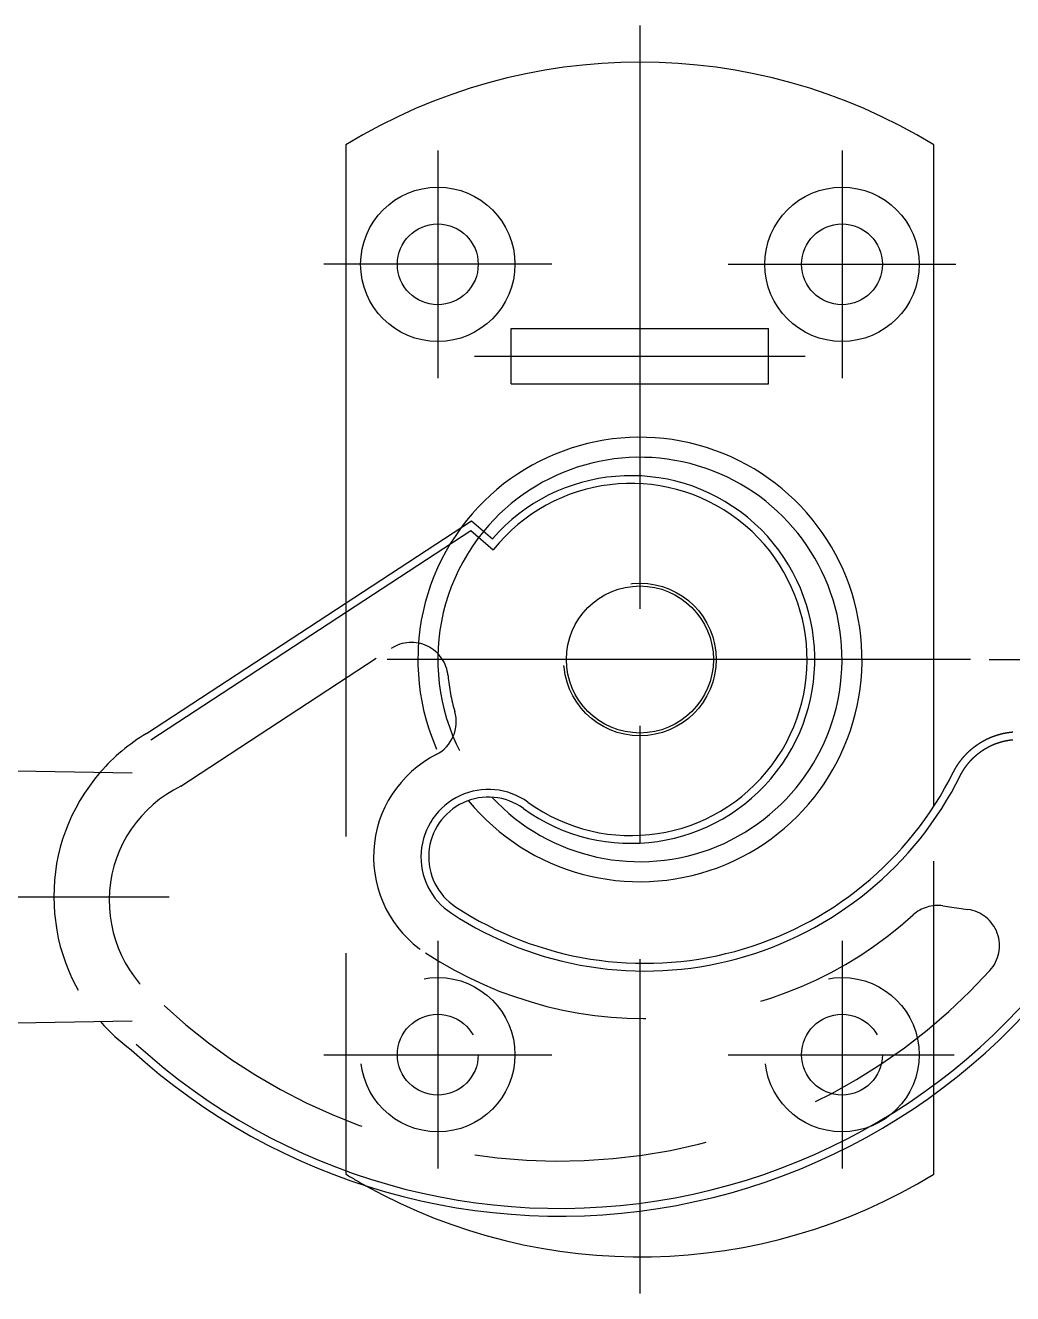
# Model space of a CAD drawing. Extents: x -104 to 54, y -150 to 35.
# Drawn here: x -33.4 to 20.3, y -34.5 to 34.5 of the extents above; entities that cross this region are included whole.
import ezdxf

# ---------------------------------------------------------------- set-up
doc = ezdxf.new("R2010")
doc.units = 0
doc.linetypes.add('CENTER', pattern=[50.8, 31.75, -6.35, 6.35, -6.35])
doc.linetypes.add('DASHED', pattern=[19.05, 12.7, -6.35])
doc.layers.get('0').update_dxf_attribs({"linetype": 'CONTINUOUS'})
doc.layers.add('CENTER', color=1, linetype='CONTINUOUS')

msp = doc.modelspace()

# ---------------------------------------------------------------- linework, layer by layer
at = {"color": 7, "linetype": 'CONTINUOUS'}
for p, q in [((-16, 28), (-16, 3.073)), ((16, -7.986), (16, 28)), ((-7, 18), (7, 18)), ((-7, 15), (-7, 18)), ((7, 15), (7, 18)), ((-7, 15), (7, 15)), ((-26.851, -4.028), (-9.157, 7.551)), ((-26.621, -4.379), (-9.193, 7.025)), ((-9.193, 7.025), (-7.978, 5.967)), ((-9.157, 7.551), (-8.026, 6.566)), ((-93.93, -4.992), (-27.625, -6.162)), ((-93.93, -20.833), (-27.625, -19.662)), ((16, -28), (16, -23.664))]:
    msp.add_line(p, q, dxfattribs=at)
at = {"color": 3, "linetype": 'DASHED'}
for p, q in [((-16, 3.073), (-16, -28)), ((-24.978, -6.889), (-13.53, 0.602)), ((16, -23.664), (16, -7.986)), ((16.492, -13.402), (17.85, -13.594))]:
    msp.add_line(p, q, dxfattribs=at)
at = {"color": 7}
for points in [[(17.056, -6.138, 0), (17.061, -6.13, 0), (17.065, -6.121, 0), (17.07, -6.112, 0), (17.074, -6.103, 0), (17.078, -6.094, 0), (17.083, -6.086, 0), (17.087, -6.077, 0), (17.092, -6.068, 0), (17.097, -6.06, 0), (17.101, -6.051, 0), (17.106, -6.042, 0), (17.11, -6.034, 0), (17.115, -6.025, 0), (17.12, -6.016, 0), (17.124, -6.008, 0), (17.129, -5.999, 0), (17.134, -5.991, 0), (17.138, -5.982, 0), (17.143, -5.974, 0), (17.148, -5.965, 0), (17.153, -5.956, 0), (17.158, -5.948, 0), (17.162, -5.939, 0), (17.167, -5.931, 0), (17.172, -5.923, 0), (17.177, -5.914, 0), (17.182, -5.906, 0), (17.187, -5.897, 0), (17.192, -5.889, 0), (17.197, -5.88, 0), (17.202, -5.872, 0), (17.207, -5.864, 0), (17.212, -5.855, 0), (17.217, -5.847, 0), (17.222, -5.839, 0), (17.227, -5.83, 0), (17.232, -5.822, 0), (17.237, -5.814, 0), (17.242, -5.806, 0), (17.247, -5.797, 0), (17.253, -5.789, 0), (17.258, -5.781, 0), (17.263, -5.773, 0), (17.268, -5.764, 0), (17.273, -5.756, 0), (17.279, -5.748, 0), (17.284, -5.74, 0), (17.289, -5.732, 0), (17.295, -5.724, 0), (17.3, -5.716, 0), (17.305, -5.707, 0), (17.311, -5.699, 0), (17.316, -5.691, 0), (17.322, -5.683, 0), (17.327, -5.675, 0), (17.333, -5.667, 0), (17.338, -5.659, 0), (17.343, -5.651, 0), (17.349, -5.643, 0), (17.355, -5.635, 0), (17.36, -5.627, 0), (17.366, -5.619, 0), (17.371, -5.611, 0), (17.377, -5.604, 0), (17.383, -5.596, 0), (17.388, -5.588, 0), (17.394, -5.58, 0), (17.4, -5.572, 0), (17.405, -5.564, 0), (17.411, -5.556, 0), (17.417, -5.549, 0), (17.423, -5.541, 0), (17.428, -5.533, 0), (17.434, -5.525, 0), (17.44, -5.517, 0), (17.446, -5.51, 0), (17.452, -5.502, 0), (17.458, -5.494, 0), (17.464, -5.487, 0), (17.47, -5.479, 0), (17.475, -5.471, 0), (17.481, -5.463, 0), (17.487, -5.456, 0), (17.493, -5.448, 0), (17.499, -5.441, 0), (17.506, -5.433, 0), (17.512, -5.425, 0), (17.518, -5.418, 0), (17.524, -5.41, 0), (17.53, -5.403, 0), (17.536, -5.395, 0), (17.542, -5.388, 0), (17.548, -5.38, 0), (17.555, -5.373, 0), (17.561, -5.365, 0), (17.567, -5.358, 0), (17.573, -5.35, 0), (17.579, -5.343, 0), (17.586, -5.335, 0), (17.592, -5.328, 0), (17.598, -5.321, 0), (17.605, -5.313, 0), (17.611, -5.306, 0), (17.617, -5.299, 0), (17.624, -5.291, 0), (17.63, -5.284, 0), (17.637, -5.277, 0), (17.643, -5.269, 0), (17.65, -5.262, 0), (17.656, -5.255, 0), (17.663, -5.247, 0), (17.669, -5.24, 0), (17.676, -5.233, 0), (17.683, -5.226, 0), (17.689, -5.219, 0), (17.696, -5.211, 0), (17.702, -5.204, 0), (17.709, -5.197, 0), (17.716, -5.19, 0), (17.722, -5.183, 0), (17.729, -5.176, 0), (17.736, -5.169, 0), (17.742, -5.162, 0), (17.749, -5.154, 0), (17.756, -5.147, 0), (17.763, -5.14, 0), (17.77, -5.133, 0), (17.777, -5.126, 0), (17.784, -5.119, 0), (17.79, -5.112, 0), (17.797, -5.105, 0), (17.804, -5.098, 0), (17.811, -5.092, 0), (17.818, -5.085, 0), (17.825, -5.078, 0), (17.832, -5.071, 0), (17.839, -5.064, 0), (17.846, -5.057, 0), (17.853, -5.05, 0), (17.86, -5.043, 0), (17.867, -5.037, 0), (17.874, -5.03, 0), (17.881, -5.023, 0), (17.889, -5.016, 0), (17.896, -5.01, 0), (17.903, -5.003, 0), (17.91, -4.996, 0), (17.917, -4.99, 0), (17.924, -4.983, 0), (17.931, -4.976, 0), (17.939, -4.97, 0), (17.946, -4.963, 0), (17.953, -4.957, 0), (17.96, -4.95, 0), (17.968, -4.944, 0), (17.975, -4.937, 0), (17.982, -4.931, 0), (17.99, -4.924, 0), (17.997, -4.918, 0), (18.004, -4.911, 0), (18.012, -4.905, 0), (18.019, -4.898, 0), (18.027, -4.892, 0), (18.034, -4.886, 0), (18.041, -4.879, 0), (18.049, -4.873, 0), (18.056, -4.867, 0), (18.064, -4.86, 0), (18.071, -4.854, 0), (18.079, -4.848, 0), (18.086, -4.842, 0), (18.094, -4.835, 0), (18.101, -4.829, 0), (18.109, -4.823, 0), (18.117, -4.817, 0), (18.124, -4.811, 0), (18.132, -4.805, 0), (18.139, -4.799, 0), (18.147, -4.792, 0), (18.155, -4.786, 0), (18.162, -4.78, 0), (18.17, -4.774, 0), (18.178, -4.768, 0), (18.185, -4.762, 0), (18.193, -4.756, 0), (18.201, -4.751, 0), (18.208, -4.745, 0), (18.216, -4.739, 0), (18.224, -4.733, 0), (18.232, -4.727, 0), (18.239, -4.721, 0), (18.247, -4.715, 0), (18.255, -4.71, 0), (18.263, -4.704, 0), (18.271, -4.698, 0), (18.279, -4.692, 0), (18.286, -4.687, 0), (18.294, -4.681, 0), (18.302, -4.675, 0), (18.31, -4.67, 0), (18.318, -4.664, 0), (18.326, -4.658, 0), (18.334, -4.653, 0), (18.342, -4.647, 0), (18.35, -4.642, 0), (18.358, -4.636, 0), (18.366, -4.631, 0), (18.374, -4.625, 0), (18.382, -4.62, 0), (18.39, -4.614, 0), (18.398, -4.609, 0), (18.406, -4.603, 0), (18.414, -4.598, 0), (18.422, -4.593, 0), (18.43, -4.587, 0), (18.438, -4.582, 0), (18.446, -4.577, 0), (18.454, -4.571, 0), (18.462, -4.566, 0), (18.471, -4.561, 0), (18.479, -4.555, 0), (18.487, -4.55, 0), (18.495, -4.545, 0), (18.503, -4.54, 0), (18.512, -4.535, 0), (18.52, -4.53, 0), (18.528, -4.524, 0), (18.536, -4.519, 0), (18.545, -4.514, 0), (18.553, -4.509, 0), (18.561, -4.504, 0), (18.57, -4.499, 0), (18.578, -4.494, 0), (18.586, -4.489, 0), (18.595, -4.484, 0), (18.603, -4.479, 0), (18.611, -4.474, 0), (18.62, -4.469, 0), (18.628, -4.465, 0), (18.637, -4.46, 0), (18.645, -4.455, 0), (18.654, -4.45, 0), (18.662, -4.445, 0), (18.671, -4.44, 0), (18.679, -4.436, 0), (18.688, -4.431, 0), (18.696, -4.426, 0), (18.704, -4.421, 0), (18.713, -4.417, 0), (18.722, -4.412, 0), (18.73, -4.407, 0), (18.739, -4.403, 0), (18.747, -4.398, 0), (18.756, -4.394, 0), (18.765, -4.389, 0), (18.773, -4.384, 0), (18.782, -4.38, 0), (18.791, -4.375, 0), (18.799, -4.371, 0), (18.808, -4.366, 0), (18.817, -4.362, 0), (18.826, -4.357, 0), (18.834, -4.353, 0), (18.843, -4.349, 0), (18.852, -4.344, 0), (18.86, -4.34, 0), (18.869, -4.336, 0), (18.878, -4.331, 0), (18.887, -4.327, 0), (18.896, -4.323, 0), (18.904, -4.319, 0), (18.913, -4.314, 0), (18.922, -4.31, 0), (18.931, -4.306, 0), (18.94, -4.302, 0), (18.949, -4.298, 0), (18.958, -4.294, 0), (18.967, -4.289, 0), (18.976, -4.285, 0), (18.985, -4.281, 0), (18.994, -4.277, 0), (19.002, -4.273, 0), (19.011, -4.269, 0), (19.02, -4.265, 0), (19.029, -4.261, 0), (19.038, -4.257, 0), (19.047, -4.254, 0), (19.056, -4.25, 0), (19.065, -4.246, 0), (19.074, -4.242, 0), (19.083, -4.238, 0), (19.092, -4.234, 0), (19.102, -4.231, 0), (19.11, -4.227, 0), (19.12, -4.223, 0), (19.129, -4.22, 0), (19.138, -4.216, 0), (19.147, -4.212, 0), (19.156, -4.209, 0), (19.165, -4.205, 0), (19.174, -4.201, 0), (19.183, -4.198, 0), (19.192, -4.194, 0), (19.201, -4.191, 0), (19.211, -4.187, 0), (19.22, -4.184, 0), (19.229, -4.18, 0), (19.238, -4.177, 0), (19.247, -4.174, 0), (19.256, -4.17, 0), (19.265, -4.167, 0), (19.275, -4.164, 0), (19.284, -4.16, 0), (19.293, -4.157, 0), (19.302, -4.154, 0), (19.311, -4.15, 0), (19.321, -4.147, 0), (19.33, -4.144, 0), (19.339, -4.141, 0), (19.348, -4.138, 0), (19.357, -4.135, 0), (19.367, -4.132, 0), (19.376, -4.129, 0), (19.385, -4.126, 0), (19.394, -4.122, 0), (19.404, -4.12, 0), (19.413, -4.117, 0), (19.422, -4.114, 0), (19.431, -4.111, 0), (19.441, -4.108, 0), (19.45, -4.105, 0), (19.459, -4.102, 0), (19.468, -4.099, 0), (19.478, -4.096, 0), (19.487, -4.094, 0), (19.496, -4.091, 0), (19.506, -4.088, 0), (19.515, -4.085, 0), (19.524, -4.083, 0), (19.534, -4.08, 0), (19.543, -4.077, 0), (19.552, -4.075, 0), (19.562, -4.072, 0), (19.571, -4.069, 0), (19.58, -4.067, 0), (19.59, -4.064, 0), (19.599, -4.062, 0), (19.608, -4.059, 0), (19.618, -4.057, 0), (19.627, -4.054, 0), (19.637, -4.052, 0), (19.646, -4.05, 0), (19.655, -4.047, 0), (19.665, -4.045, 0), (19.674, -4.043, 0), (19.684, -4.04, 0), (19.693, -4.038, 0), (19.703, -4.036, 0), (19.712, -4.033, 0), (19.721, -4.031, 0), (19.731, -4.029, 0), (19.74, -4.027, 0), (19.75, -4.025, 0), (19.759, -4.023, 0), (19.769, -4.02, 0), (19.778, -4.018, 0), (19.788, -4.016, 0), (19.797, -4.014, 0), (19.807, -4.012, 0), (19.816, -4.01, 0), (19.826, -4.008, 0), (19.835, -4.006, 0), (19.845, -4.004, 0), (19.855, -4.003, 0), (19.864, -4.001, 0), (19.874, -3.999, 0), (19.883, -3.997, 0), (19.893, -3.995, 0), (19.902, -3.993, 0), (19.912, -3.992, 0), (19.921, -3.99, 0), (19.931, -3.988, 0), (19.941, -3.986, 0), (19.95, -3.985, 0), (19.96, -3.983, 0), (19.969, -3.982, 0), (19.979, -3.98, 0), (19.989, -3.978, 0), (19.998, -3.977, 0), (20.008, -3.975, 0), (20.018, -3.974, 0), (20.027, -3.972, 0), (20.037, -3.971, 0), (20.047, -3.969, 0), (20.056, -3.968, 0), (20.066, -3.967, 0), (20.076, -3.965, 0), (20.085, -3.964, 0), (20.095, -3.963, 0), (20.105, -3.961, 0), (20.114, -3.96, 0), (20.124, -3.959, 0), (20.134, -3.957, 0), (20.144, -3.956, 0), (20.153, -3.955, 0), (20.163, -3.954, 0), (20.173, -3.953, 0), (20.183, -3.952, 0), (20.192, -3.951, 0), (20.202, -3.95, 0), (20.212, -3.949, 0), (20.222, -3.948, 0), (20.231, -3.947, 0), (20.241, -3.946, 0), (20.251, -3.945, 0), (20.261, -3.944, 0), (20.27, -3.943, 0), (20.28, -3.942, 0), (20.29, -3.941, 0)], [(17.432, -6.326, 0), (17.437, -6.317, 0), (17.441, -6.308, 0), (17.446, -6.299, 0), (17.45, -6.29, 0), (17.455, -6.281, 0), (17.459, -6.272, 0), (17.464, -6.263, 0), (17.469, -6.254, 0), (17.474, -6.245, 0), (17.478, -6.236, 0), (17.483, -6.227, 0), (17.488, -6.219, 0), (17.492, -6.21, 0), (17.497, -6.201, 0), (17.502, -6.192, 0), (17.507, -6.183, 0), (17.512, -6.175, 0), (17.517, -6.166, 0), (17.522, -6.157, 0), (17.527, -6.149, 0), (17.532, -6.14, 0), (17.537, -6.131, 0), (17.542, -6.123, 0), (17.547, -6.114, 0), (17.552, -6.105, 0), (17.557, -6.097, 0), (17.562, -6.088, 0), (17.567, -6.08, 0), (17.572, -6.071, 0), (17.577, -6.063, 0), (17.582, -6.054, 0), (17.588, -6.046, 0), (17.593, -6.037, 0), (17.598, -6.029, 0), (17.603, -6.02, 0), (17.609, -6.012, 0), (17.614, -6.003, 0), (17.619, -5.995, 0), (17.625, -5.987, 0), (17.63, -5.978, 0), (17.635, -5.97, 0), (17.641, -5.962, 0), (17.646, -5.953, 0), (17.652, -5.945, 0), (17.657, -5.937, 0), (17.663, -5.929, 0), (17.668, -5.92, 0), (17.674, -5.912, 0), (17.68, -5.904, 0), (17.685, -5.896, 0), (17.691, -5.888, 0), (17.696, -5.879, 0), (17.702, -5.871, 0), (17.708, -5.863, 0), (17.713, -5.855, 0), (17.719, -5.847, 0), (17.725, -5.839, 0), (17.731, -5.831, 0), (17.736, -5.823, 0), (17.742, -5.815, 0), (17.748, -5.807, 0), (17.754, -5.799, 0), (17.76, -5.791, 0), (17.766, -5.783, 0), (17.772, -5.775, 0), (17.778, -5.767, 0), (17.784, -5.759, 0), (17.79, -5.751, 0), (17.796, -5.743, 0), (17.802, -5.736, 0), (17.808, -5.728, 0), (17.814, -5.72, 0), (17.82, -5.712, 0), (17.826, -5.704, 0), (17.832, -5.696, 0), (17.839, -5.689, 0), (17.845, -5.681, 0), (17.851, -5.673, 0), (17.857, -5.666, 0), (17.864, -5.658, 0), (17.87, -5.65, 0), (17.876, -5.643, 0), (17.883, -5.635, 0), (17.889, -5.627, 0), (17.895, -5.62, 0), (17.902, -5.612, 0), (17.908, -5.604, 0), (17.915, -5.597, 0), (17.921, -5.589, 0), (17.928, -5.582, 0), (17.934, -5.574, 0), (17.941, -5.567, 0), (17.948, -5.559, 0), (17.954, -5.552, 0), (17.961, -5.544, 0), (17.967, -5.537, 0), (17.974, -5.529, 0), (17.981, -5.522, 0), (17.988, -5.515, 0), (17.994, -5.507, 0), (18.001, -5.5, 0), (18.008, -5.493, 0), (18.015, -5.485, 0), (18.021, -5.478, 0), (18.028, -5.471, 0), (18.035, -5.463, 0), (18.042, -5.456, 0), (18.049, -5.449, 0), (18.056, -5.442, 0), (18.063, -5.435, 0), (18.07, -5.427, 0), (18.077, -5.42, 0), (18.084, -5.413, 0), (18.091, -5.406, 0), (18.098, -5.399, 0), (18.105, -5.392, 0), (18.112, -5.385, 0), (18.119, -5.378, 0), (18.126, -5.371, 0), (18.133, -5.364, 0), (18.141, -5.357, 0), (18.148, -5.35, 0), (18.155, -5.343, 0), (18.162, -5.336, 0), (18.169, -5.329, 0), (18.177, -5.322, 0), (18.184, -5.315, 0), (18.191, -5.308, 0), (18.199, -5.302, 0), (18.206, -5.295, 0), (18.213, -5.288, 0), (18.221, -5.281, 0), (18.228, -5.275, 0), (18.235, -5.268, 0), (18.243, -5.261, 0), (18.25, -5.254, 0), (18.258, -5.248, 0), (18.265, -5.241, 0), (18.273, -5.235, 0), (18.28, -5.228, 0), (18.288, -5.221, 0), (18.296, -5.215, 0), (18.303, -5.208, 0), (18.311, -5.202, 0), (18.318, -5.195, 0), (18.326, -5.189, 0), (18.334, -5.182, 0), (18.341, -5.176, 0), (18.349, -5.17, 0), (18.357, -5.163, 0), (18.364, -5.157, 0), (18.372, -5.151, 0), (18.38, -5.144, 0), (18.388, -5.138, 0), (18.395, -5.132, 0), (18.403, -5.125, 0), (18.411, -5.119, 0), (18.419, -5.113, 0), (18.427, -5.107, 0), (18.435, -5.101, 0), (18.442, -5.095, 0), (18.45, -5.088, 0), (18.458, -5.082, 0), (18.466, -5.076, 0), (18.474, -5.07, 0), (18.482, -5.064, 0), (18.49, -5.058, 0), (18.498, -5.052, 0), (18.506, -5.046, 0), (18.514, -5.04, 0), (18.522, -5.035, 0), (18.53, -5.029, 0), (18.538, -5.023, 0), (18.546, -5.017, 0), (18.554, -5.011, 0), (18.562, -5.005, 0), (18.571, -5, 0), (18.579, -4.994, 0), (18.587, -4.988, 0), (18.595, -4.983, 0), (18.603, -4.977, 0), (18.611, -4.971, 0), (18.62, -4.966, 0), (18.628, -4.96, 0), (18.636, -4.955, 0), (18.644, -4.949, 0), (18.652, -4.944, 0), (18.661, -4.938, 0), (18.669, -4.933, 0), (18.677, -4.927, 0), (18.686, -4.922, 0), (18.694, -4.916, 0), (18.703, -4.911, 0), (18.711, -4.906, 0), (18.719, -4.9, 0), (18.728, -4.895, 0), (18.736, -4.89, 0), (18.744, -4.884, 0), (18.753, -4.879, 0), (18.762, -4.874, 0), (18.77, -4.869, 0), (18.779, -4.864, 0), (18.787, -4.859, 0), (18.796, -4.853, 0), (18.804, -4.848, 0), (18.813, -4.843, 0), (18.821, -4.838, 0), (18.83, -4.833, 0), (18.838, -4.828, 0), (18.847, -4.823, 0), (18.856, -4.818, 0), (18.864, -4.813, 0), (18.873, -4.808, 0), (18.882, -4.803, 0), (18.89, -4.799, 0), (18.899, -4.794, 0), (18.908, -4.789, 0), (18.917, -4.784, 0), (18.925, -4.779, 0), (18.934, -4.775, 0), (18.943, -4.77, 0), (18.952, -4.765, 0), (18.961, -4.76, 0), (18.97, -4.756, 0), (18.979, -4.751, 0), (18.987, -4.747, 0), (18.996, -4.742, 0), (19.005, -4.737, 0), (19.014, -4.733, 0), (19.023, -4.728, 0), (19.032, -4.724, 0), (19.041, -4.719, 0), (19.05, -4.715, 0), (19.059, -4.711, 0), (19.068, -4.706, 0), (19.077, -4.702, 0), (19.086, -4.697, 0), (19.095, -4.693, 0), (19.104, -4.689, 0), (19.113, -4.685, 0), (19.122, -4.68, 0), (19.131, -4.676, 0), (19.14, -4.672, 0), (19.149, -4.668, 0), (19.158, -4.664, 0), (19.168, -4.66, 0), (19.177, -4.655, 0), (19.186, -4.651, 0), (19.195, -4.647, 0), (19.204, -4.643, 0), (19.213, -4.639, 0), (19.223, -4.635, 0), (19.232, -4.631, 0), (19.241, -4.628, 0), (19.25, -4.624, 0), (19.259, -4.62, 0), (19.269, -4.616, 0), (19.278, -4.612, 0), (19.287, -4.608, 0), (19.297, -4.605, 0), (19.306, -4.601, 0), (19.315, -4.597, 0), (19.325, -4.594, 0), (19.334, -4.59, 0), (19.343, -4.586, 0), (19.352, -4.583, 0), (19.362, -4.579, 0), (19.371, -4.576, 0), (19.381, -4.572, 0), (19.39, -4.569, 0), (19.399, -4.565, 0), (19.409, -4.562, 0), (19.418, -4.558, 0), (19.427, -4.555, 0), (19.437, -4.552, 0), (19.446, -4.548, 0), (19.456, -4.545, 0), (19.465, -4.542, 0), (19.474, -4.539, 0), (19.484, -4.535, 0), (19.493, -4.532, 0), (19.503, -4.529, 0), (19.512, -4.526, 0), (19.521, -4.523, 0), (19.531, -4.52, 0), (19.54, -4.517, 0), (19.55, -4.514, 0), (19.559, -4.511, 0), (19.569, -4.508, 0), (19.578, -4.505, 0), (19.588, -4.502, 0), (19.597, -4.499, 0), (19.607, -4.496, 0), (19.616, -4.493, 0), (19.626, -4.49, 0), (19.635, -4.488, 0), (19.645, -4.485, 0), (19.654, -4.482, 0), (19.664, -4.479, 0), (19.674, -4.477, 0), (19.683, -4.474, 0), (19.693, -4.472, 0), (19.702, -4.469, 0), (19.712, -4.466, 0), (19.721, -4.464, 0), (19.731, -4.461, 0), (19.741, -4.459, 0), (19.75, -4.456, 0), (19.76, -4.454, 0), (19.77, -4.452, 0), (19.779, -4.449, 0), (19.789, -4.447, 0), (19.799, -4.445, 0), (19.808, -4.442, 0), (19.818, -4.44, 0), (19.828, -4.438, 0), (19.837, -4.436, 0), (19.847, -4.433, 0), (19.857, -4.431, 0), (19.866, -4.429, 0), (19.876, -4.427, 0), (19.886, -4.425, 0), (19.895, -4.423, 0), (19.905, -4.421, 0), (19.915, -4.419, 0), (19.925, -4.417, 0), (19.934, -4.415, 0), (19.944, -4.413, 0), (19.954, -4.411, 0), (19.964, -4.409, 0), (19.974, -4.407, 0), (19.983, -4.406, 0), (19.993, -4.404, 0), (20.003, -4.402, 0), (20.013, -4.4, 0), (20.023, -4.399, 0), (20.032, -4.397, 0), (20.042, -4.395, 0), (20.052, -4.394, 0), (20.062, -4.392, 0), (20.072, -4.39, 0), (20.082, -4.389, 0), (20.092, -4.387, 0), (20.102, -4.386, 0), (20.111, -4.384, 0), (20.121, -4.383, 0), (20.131, -4.382, 0), (20.141, -4.38, 0), (20.151, -4.379, 0), (20.161, -4.377, 0), (20.171, -4.376, 0), (20.181, -4.375, 0), (20.191, -4.374, 0), (20.201, -4.372, 0), (20.21, -4.371, 0), (20.221, -4.37, 0), (20.23, -4.369, 0), (20.24, -4.368, 0), (20.25, -4.367, 0), (20.26, -4.366, 0), (20.27, -4.365, 0), (20.28, -4.364, 0), (20.29, -4.363, 0)]]:
    msp.add_polyline3d(points, dxfattribs=at)
at = {"color": 7, "linetype": 'CONTINUOUS'}
for centre, radius in [((-11, 21.5), 4.2), ((11, 21.5), 4.2), ((-11, 21.5), 2.2), ((11, 21.5), 2.2), ((0, 0), 4)]:
    msp.add_circle(centre, radius, dxfattribs=at)
at = {"color": 3, "linetype": 'DASHED'}
for centre, radius in [((0, 0), 4.15), ((-11, -21.5), 4.2), ((11, -21.5), 4.2), ((-11, -21.5), 2.2), ((11, -21.5), 2.2)]:
    msp.add_circle(centre, radius, dxfattribs=at)
at = {"color": 7, "linetype": 'CONTINUOUS'}
for centre, radius, start, end in [((0, 1.806), 30.694, 58.58272, 121.41728), ((0, 0), 12.089, 219.42515, 143.58271), ((0, 0), 11, 222.94278, 140.61177), ((-0.483, 0), 10, 234.13802, 138.95926), ((-0.483, 0), 9.58, 234.13802, 141.47198), ((-21.565, -12.909), 10.335, 120.75797, 139.02281), ((0.263, 2.237), 18.766, 236.7452, 333.49372), ((0.263, 2.237), 19.186, 236.7452, 333.49372), ((-8.245, -10.738), 3.67, 54.13802, 236.7452), ((-8.245, -10.738), 3.25, 54.13802, 236.7452), ((-4.354, 4.327), 34.191, 227.59839, 333.53978), ((-4.356, 4.318), 34.603, 227.59177, 333.57499), ((-21.565, -12.909), 10.335, 221.02924, 233.63739), ((0, -1.806), 30.694, 240.94366, 301.41728)]:
    msp.add_arc(centre, radius, start, end, dxfattribs=at)
at = {"color": 3, "linetype": 'DASHED'}
for centre, radius, start, end in [((0, 0), 12.089, 143.58271, 219.42515), ((0, 0), 11, 140.61177, 222.94278), ((-12.435, -1.072), 2, 5.12405, 123.20025), ((-0.483, 0), 10, 185.12405, 196.40589), ((-11.995, -3.389), 2, 297.02875, 16.40589), ((-8.245, -10.738), 6.25, 117.02875, 236.7452), ((-21.565, -12.909), 10.335, 139.02281, 221.02924), ((-21.947, -13.127), 6.935, 115.91078, 235.25695), ((16.212, -15.382), 2, 81.9663, 132.15262), ((17.57, -15.574), 2, 317.76113, 81.9663), ((0.263, 2.237), 21.766, 236.7452, 312.15262), ((-4.367, 4.345), 31.631, 227.09872, 317.76113), ((0, -1.806), 30.694, 238.58272, 240.94366)]:
    msp.add_arc(centre, radius, start, end, dxfattribs=at)
at = {"layer": 'CENTER', "color": 1, "linetype": 'CENTER'}
for p, q in [((0, 34.5), (0, -34.5)), ((-11, 27.7), (-11, 15.3)), ((11, 27.7), (11, 15.3)), ((-4.8, 21.5), (-17.2, 21.5)), ((4.8, 21.5), (17.2, 21.5)), ((-9, 16.5), (9, 16.5)), ((18, 0), (-18, 0)), ((19, 0), (54.5, 0)), ((-100, -12.912), (-25.625, -12.912)), ((-11, -15.3), (-11, -27.7)), ((11, -15.3), (11, -27.7)), ((-17.2, -21.5), (-4.8, -21.5)), ((4.8, -21.5), (17.107, -21.5))]:
    msp.add_line(p, q, dxfattribs=at)

doc.saveas('drawing.dxf')
